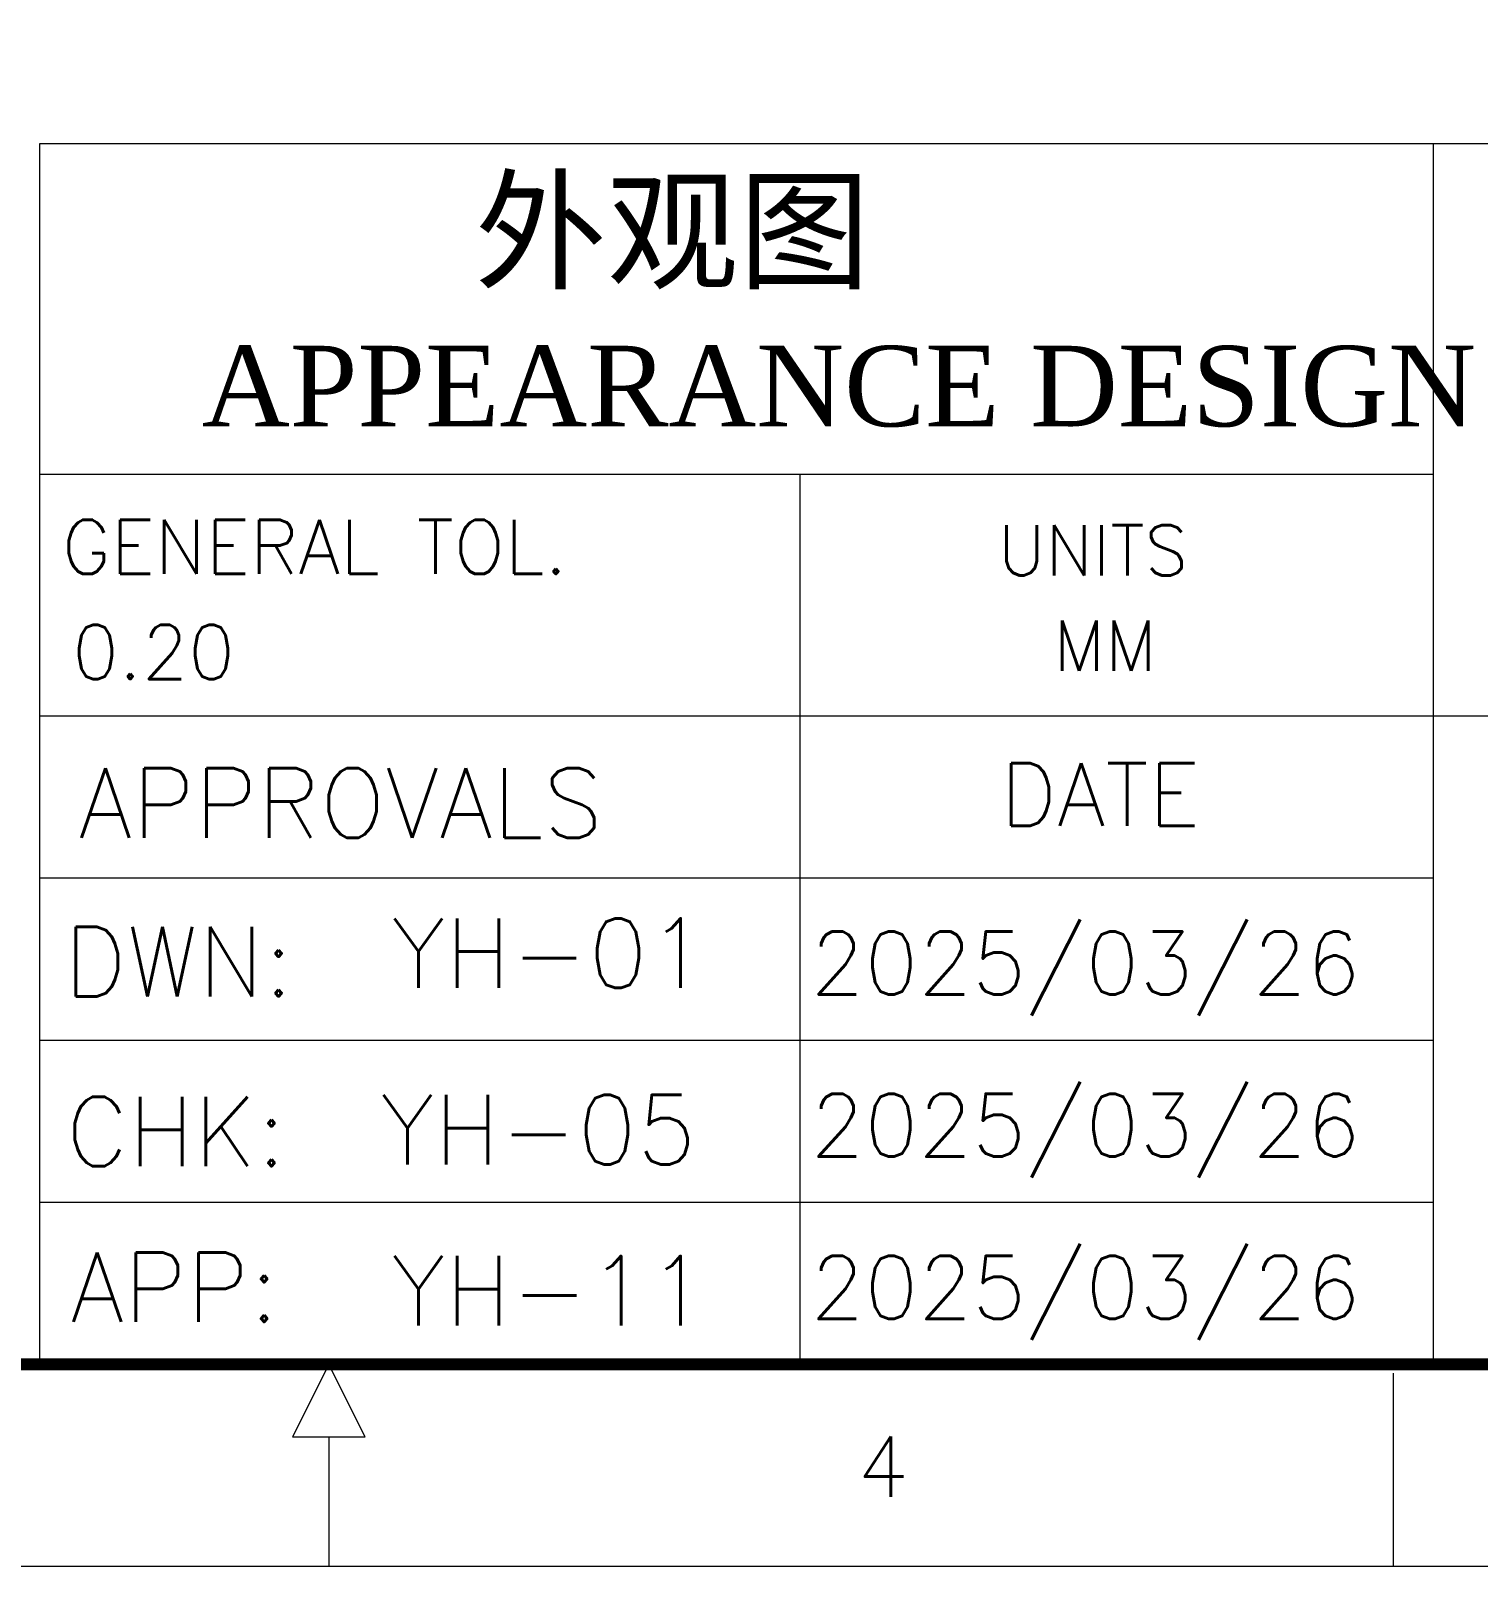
# Model space of a CAD drawing. Header units: millimetres. Extents: x 2413 to 2805, y 744 to 1021.
# Drawn here: x 2595 to 2657.9, y 744.1 to 810.8 of the extents above; entities that cross this region are included whole.
import ezdxf

# ---------------------------------------------------------------- set-up
doc = ezdxf.new("R2010")
doc.units = ezdxf.units.MM
doc.layers.add('D', color=4, linetype='Continuous')
doc.layers.add('S', color=4, linetype='Continuous')
doc.styles.add('ROMANS', font='romans.shx', dxfattribs={"width": 0.9})
doc.styles.add('样式 1', font='times.ttf')

msp = doc.modelspace()

# ---------------------------------------------------------------- linework, layer by layer
at = {"layer": 'D', "color": 0, "linetype": 'ByBlock', "lineweight": 0}
for p, q in [((2595.416, 805.859), (2793.286, 805.859)), ((2595.416, 752.838), (2595.416, 805.859)), ((2655.925, 752.838), (2655.925, 805.859)), ((2595.416, 791.497), (2655.925, 791.497)), ((2628.429, 752.838), (2628.429, 791.497)), ((2595.416, 781.011), (2793.286, 781.011)), ((2595.416, 773.968), (2655.925, 773.968)), ((2595.416, 766.925), (2655.925, 766.925)), ((2595.416, 759.881), (2655.925, 759.881)), ((2793.286, 752.838), (2595.416, 752.838)), ((2607.962, 752.838), (2606.389, 749.693)), ((2607.962, 752.838), (2606.389, 749.693)), ((2609.534, 749.693), (2607.962, 752.838)), ((2609.534, 749.693), (2607.962, 752.838)), ((2654.182, 744.07), (2654.182, 752.457)), ((2606.389, 749.693), (2609.534, 749.693)), ((2606.389, 749.693), (2609.534, 749.693)), ((2607.962, 749.693), (2607.962, 744.07)), ((2412.816, 744.07), (2805.013, 744.07))]:
    msp.add_line(p, q, dxfattribs=at)
at = {"layer": 'D', "color": 0, "linetype": 'ByBlock', "lineweight": 0, "const_width": 0.515}
for points in [[(2793.286, 1012.621), (2422.691, 1012.621), (2422.691, 752.838), (2793.286, 752.838), (2793.286, 1012.621)], [(2618.662, 752.838), (2550.218, 752.838)]]:
    msp.add_lwpolyline(points, dxfattribs=at)

# ---------------------------------------------------------------- texts
at = {"layer": 'D', "color": 0, "linetype": 'ByBlock', "lineweight": 0, "style": 'ROMANS'}
for s, height, p in [('GENERAL TOL.', 2.34894, (2596.377, 787.167)), ('UNITS', 2.1849, (2637.014, 787.103)), ('0.20 ', 2.3489, (2596.824, 782.601)), ('MM', 2.1849, (2639.418, 782.965)), ('DATE', 2.7311, (2637.117, 776.224)), ('APPROVALS', 3.0186, (2597.093, 775.706)), ('DWN:', 3.0186, (2596.464, 768.819)), ('YH-01', 3.0186, (2610.684, 769.185)), ('2025/03/26', 2.7311, (2628.87, 768.903)), ('2025/03/26', 2.7311, (2628.87, 761.86)), ('CHK:', 3.0186, (2596.541, 761.445)), ('YH-05', 3.0186, (2610.208, 761.521)), ('APP:', 3.0186, (2596.742, 754.684)), ('2025/03/26', 2.7311, (2628.87, 754.816)), ('YH-11', 3.0186, (2610.686, 754.53)), ('4', 2.621, (2630.895, 747.089))]:
    msp.add_text(s, height=height, dxfattribs=at).set_placement(p)
at = {"layer": 'S', "color": 0, "lineweight": 9, "style": '样式 1'}
for s, height, p in [('外观图', 4.1962, (2614.296, 799.978)), ('APPEARANCE DESIGN', 3.49682, (2602.452, 793.578))]:
    msp.add_text(s, height=height, dxfattribs=at).set_placement(p)

doc.saveas('drawing.dxf')
